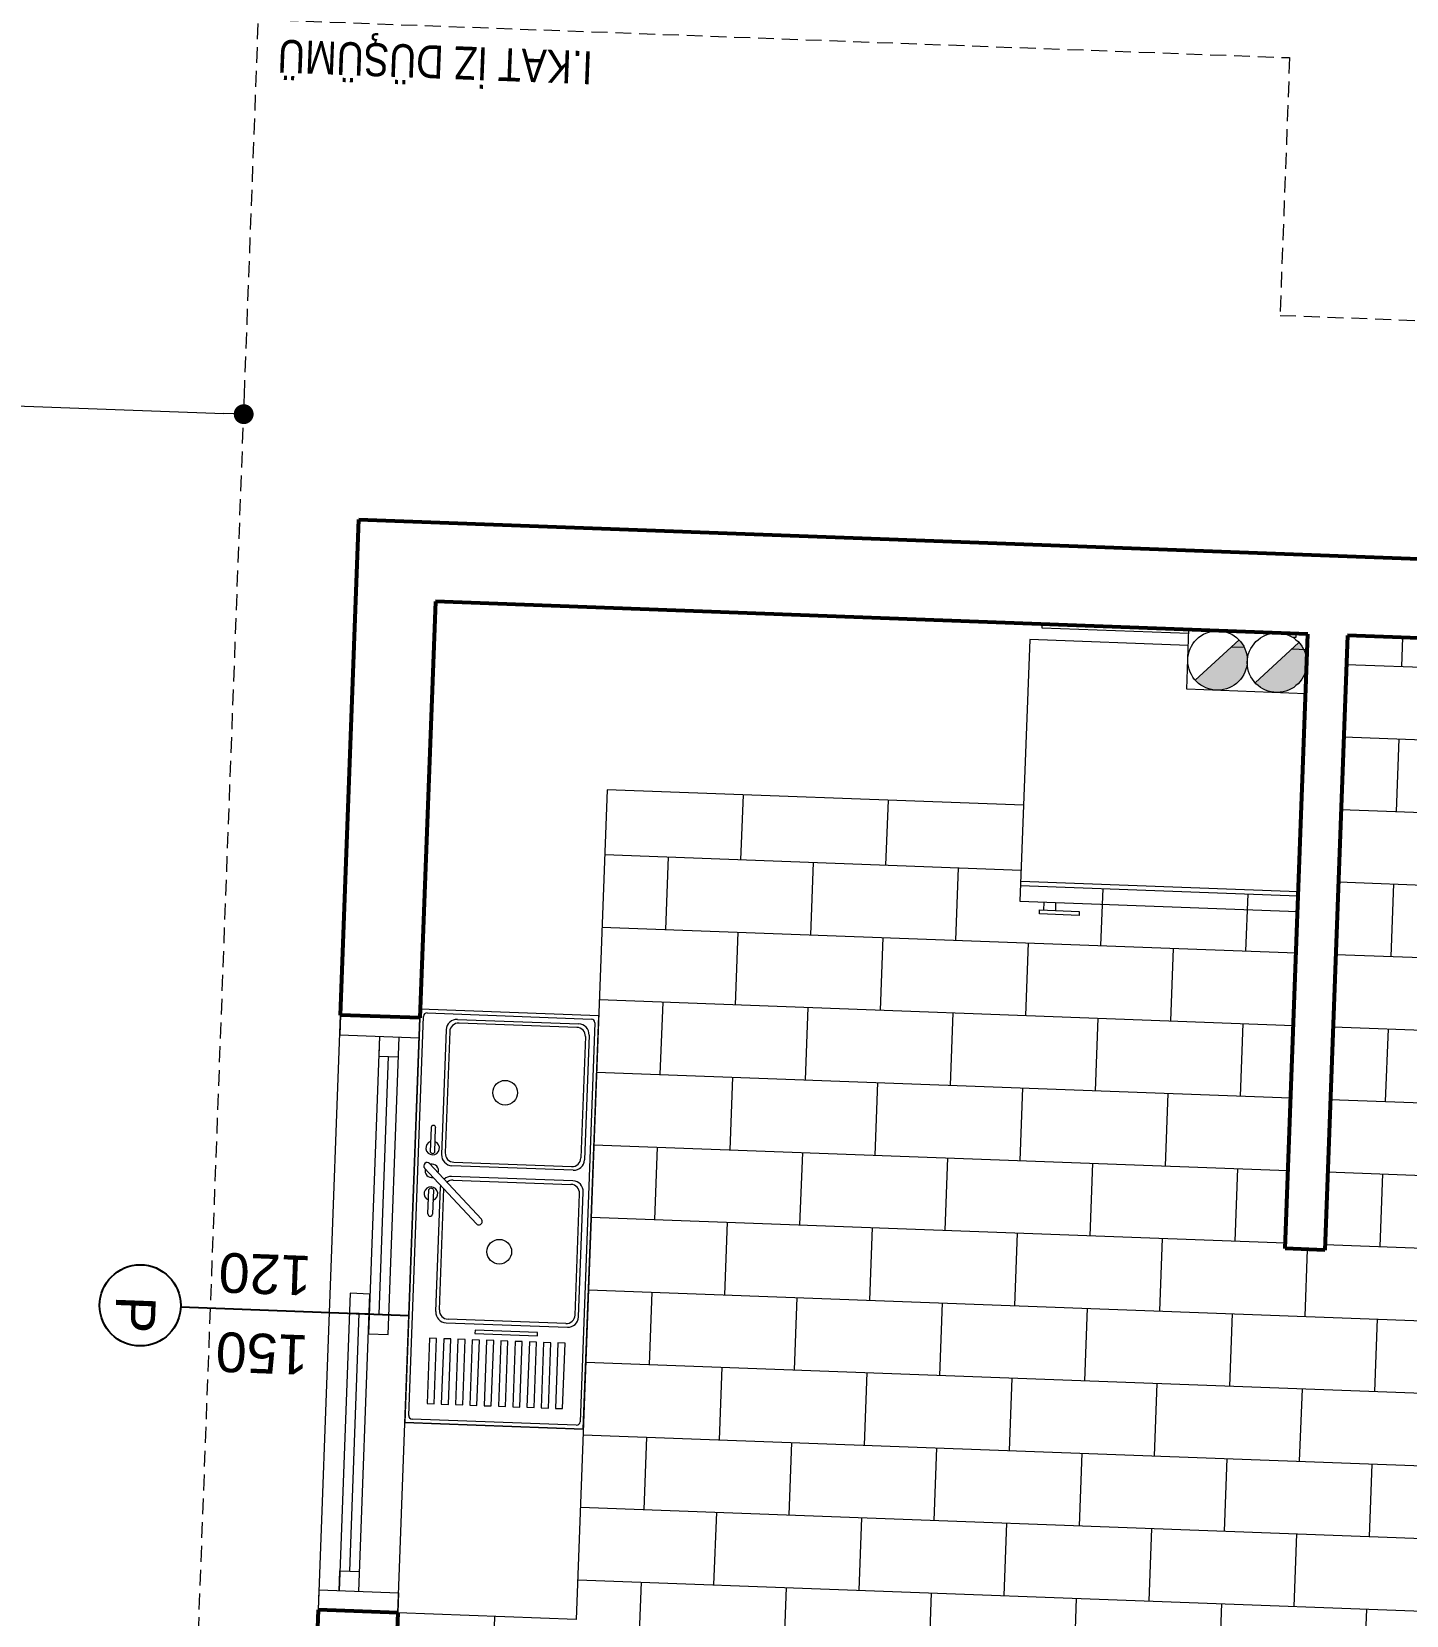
# Model space of a CAD drawing. Header units: centimetres. Extents: x 63871 to 181827, y -95930 to 42199.
# Drawn here: x 150932.3 to 151278.6, y 26004.2 to 26403.4 of the extents above; entities that cross this region are included whole.
import ezdxf

# ---------------------------------------------------------------- set-up
doc = ezdxf.new("R2010")
doc.units = ezdxf.units.CM
doc.linetypes.add('11-021_500-SatisOfisi_220512$0${ Diamond }', pattern=[12, 4, -2, 2, 2, -2])
for name, color, linetype, lineweight in [('A-GLAZ', 151, 'Continuous', 9), ('A-WALL', 12, 'Continuous', 50), ('ARM_Pen_No__252', 8, 'Continuous', 18), ('Baca', 82, 'Continuous', 9), ('İz DÜŞÜMÜ', 7, '11-021_500-SatisOfisi_220512$0${ Diamond }', 18), ('OLUK', 222, 'Continuous', 15), ('tefriş', 21, 'Continuous', 20)]:
    doc.layers.add(name, color=color, linetype=linetype, lineweight=lineweight)
doc.layers.add('Bitirme - Duvar', color=7, linetype='Continuous')
doc.layers.add('Dıış Ölçü', color=140, linetype='Continuous')
doc.styles.add('MtXpl_Arial_Narrow_1', font='')
doc.styles.add('OLUŞTURULMUŞ_STİL_1', font='Arial.ttf')
doc.styles.add('RomanS', font='')
doc.styles.get('MtXpl_Arial_Narrow_1').set_extended_font_data('Arial Narrow')
doc.styles.get('RomanS').set_extended_font_data('Stylus BT')
doc.dimstyles.new('BÖYÜK', dxfattribs={"dimtxt": 70, "dimasz": 5, "dimexe": 5, "dimexo": 5, "dimgap": 2, "dimtad": 3, "dimdec": 0, "dimzin": 0, "dimdsep": 46, "dimtxsty": 'RomanS', "dimblk": 'DOT', "dimcen": 5, "dimadec": 0, "dimazin": 0, "dimtfac": 1, "dimtdec": 0, "dimtix": 1, "dimtofl": 0, "dimtmove": 1, "dimatfit": 0, "dimldrblk": 'DOT', "dimfxl": 10, "dimfxlon": 1, "dimtolj": 1, "dimtzin": 0, "dimarcsym": 0})

# ---------------------------------------------------------------- blocks, each defined once
blk = doc.blocks.new('afadfa')
at = {"layer": 'Baca'}
h = blk.add_hatch(color=0, dxfattribs=at)
h.dxf.hatch_style = 1
h.paths.add_polyline_path([(525548.61, 4261233.83, 0.670516), (525535.77, 4261228.56, 0.199315), (525537.97, 4261223.25)])
h = blk.add_hatch(color=0, dxfattribs=at)
h.dxf.hatch_style = 1
h.paths.add_polyline_path([(525563.68, 4261233.75, 0.675614), (525550.77, 4261228.56, 0.202965), (525553.05, 4261223.18)])
for p, q in [((525537.97, 4261223.25), (525548.61, 4261233.83)), ((525553.05, 4261223.18), (525563.68, 4261233.75))]:
    blk.add_line(p, q, dxfattribs=at)
blk.add_lwpolyline([(525535.77, 4261236.11), (525565.77, 4261236.05), (525565.77, 4261220.99), (525535.77, 4261221.06)], close=True, dxfattribs=at)
for centre in [(525543.27, 4261228.56), (525558.27, 4261228.56)]:
    blk.add_circle(centre, 7.5, dxfattribs=at)
blk = doc.blocks.new('HRD')
at = {"layer": 'ARM_Pen_No__252'}
h = blk.add_hatch(dxfattribs=at)
h.set_pattern_fill('AR-B816', color=256, scale=0.09)
h.set_pattern_definition([(0, (-39959.2, 0), (0, 18.288), []), (90, (-39959.2, 0), (-18.288, 18.288), [18.288, -18.288])])
h.paths.add_polyline_path([(154149.63, 35592.48), (154149.63, 35503.48), (154219.63, 35503.48), (154219.63, 35483.24), (154324.63, 35483.24), (154324.63, 35692.48), (154369.63, 35692.48), (154369.63, 35927.48), (154369.63, 35927.48), (154369.63, 36097.48), (154369.63, 36177.48), (154254.63, 36177.48), (153954.63, 36177.48), (153839.63, 36177.48), (153839.63, 35897.6), (153869.63, 35897.54), (153869.63, 35882.48), (154019.63, 35882.48), (154019.63, 35872.48), (154019.63, 35833.25, -0.444416), (154030.45, 35823.48, -0.444416), (154019.63, 35813.72), (154019.63, 35773.48), (153939.63, 35773.48), (153939.63, 35692.48), (154019.63, 35692.48), (154019.63, 35687.48), (154019.63, 35633.7), (154020.63, 35632.93), (154019.63, 35631.47), (154019.63, 35592.48), (154019.63, 35582.48), (153989.63, 35582.48), (153989.63, 35577.48), (153989.63, 35497.48), (153989.63, 35437.48), (153994.63, 35437.48), (154094.63, 35437.48), (154139.63, 35437.48), (154139.63, 35592.48)])
blk.add_line((154324.63, 35644.48), (154369.63, 35644.48))
at = {"layer": 'A-GLAZ', "ltscale": 3}
for p, q in [((154369.63, 35692.48), (154389.63, 35692.48)), ((154369.63, 35687.48), (154369.63, 35692.48)), ((154369.63, 35692.48), (154369.63, 35542.48)), ((154389.63, 35692.48), (154389.63, 35687.48)), ((154389.63, 35692.48), (154389.63, 35542.48)), ((154389.63, 35687.48), (154369.63, 35687.48)), ((154379.63, 35687.48), (154379.63, 35612.48)), ((154384.63, 35612.48), (154384.63, 35687.48)), ((154384.63, 35687.48), (154384.63, 35682.48)), ((154384.63, 35682.48), (154379.63, 35682.48)), ((154382.13, 35682.48), (154382.13, 35617.48)), ((154379.63, 35622.48), (154374.63, 35622.48)), ((154374.63, 35622.48), (154374.63, 35547.48)), ((154379.63, 35547.48), (154379.63, 35622.48)), ((154379.63, 35617.48), (154374.63, 35617.48)), ((154377.13, 35617.48), (154377.13, 35552.48)), ((154379.63, 35617.48), (154384.63, 35617.48)), ((154379.63, 35612.48), (154384.63, 35612.48)), ((154379.63, 35552.48), (154374.63, 35552.48)), ((154379.63, 35547.48), (154379.63, 35552.48)), ((154389.63, 35547.48), (154369.63, 35547.48)), ((154369.63, 35547.48), (154369.63, 35542.48)), ((154389.63, 35542.48), (154389.63, 35547.48)), ((154369.63, 35542.48), (154389.63, 35542.48))]:
    blk.add_line(p, q, dxfattribs=at)
at = {"layer": 'A-WALL', "lineweight": 53}
for p, q in [((154369.63, 35692.48), (154369.63, 35927.48)), ((154389.63, 35927.48), (154389.63, 35692.48)), ((154369.63, 35692.48), (154389.63, 35692.48)), ((154369.63, 35692.48), (154389.63, 35692.48)), ((154139.63, 35437.48), (154139.63, 35592.48)), ((154139.63, 35592.48), (154149.63, 35592.48)), ((154149.63, 35592.48), (154149.63, 35437.48)), ((154369.63, 35437.48), (154369.63, 35542.48)), ((154369.63, 35542.48), (154389.63, 35542.48)), ((154389.63, 35542.48), (154389.63, 35417.48)), ((154389.63, 35542.48), (154389.63, 35417.48)), ((154094.63, 35437.48), (154139.63, 35437.48)), ((154149.63, 35437.48), (154369.63, 35437.48)), ((154389.63, 35417.48), (154094.63, 35417.48))]:
    blk.add_line(p, q, dxfattribs=at)
at = {"layer": 'A-WALL', "lineweight": 50}
blk.add_line((154389.63, 35542.48), (154369.63, 35542.48), dxfattribs=at)
at = {"layer": 'Bitirme - Duvar', "color": 161, "linetype": 'Continuous', "lineweight": 25}
blk.add_line((154427.13, 35617.48), (154369.63, 35617.48), dxfattribs=at)
blk.add_circle((154437.36, 35617.48), 10.23, dxfattribs=at)
at = {"layer": 'İz DÜŞÜMÜ'}
blk.add_lwpolyline([(153819.63, 36347.48), (154419.63, 36347.49), (154419.63, 35292.49), (154159.63, 35292.49), (154159.63, 35357.48), (153819.63, 35357.48), (153819.63, 36347.48)], dxfattribs=at)
at = {"layer": 'tefriş'}
for p, q in [((154324.63, 35483.24), (154324.63, 35692.48)), ((154324.63, 35692.48), (154369.63, 35692.48)), ((154324.63, 35644.48), (154324.63, 35540.24)), ((154369.63, 35644.48), (154324.63, 35644.48)), ((154325.53, 35542.04), (154325.53, 35642.68)), ((154326.43, 35643.58), (154367.83, 35643.58)), ((154368.73, 35642.68), (154368.73, 35542.04)), ((154369.63, 35540.24), (154369.63, 35644.48)), ((154330.03, 35639.53), (154330.03, 35623.04)), ((154331.83, 35639.53), (154330.03, 35639.53)), ((154331.83, 35623.04), (154331.83, 35639.53)), ((154333.63, 35639.53), (154333.63, 35623.04)), ((154335.43, 35639.53), (154333.63, 35639.53)), ((154335.43, 35623.04), (154335.43, 35639.53)), ((154337.23, 35639.53), (154337.23, 35623.04)), ((154339.03, 35639.53), (154337.23, 35639.53)), ((154339.03, 35623.04), (154339.03, 35639.53)), ((154340.83, 35639.53), (154340.83, 35623.04)), ((154342.63, 35639.53), (154340.83, 35639.53)), ((154342.63, 35623.04), (154342.63, 35639.53)), ((154344.43, 35639.53), (154344.43, 35623.04)), ((154346.23, 35639.53), (154344.43, 35639.53)), ((154346.23, 35623.04), (154346.23, 35639.53)), ((154348.03, 35639.53), (154348.03, 35623.04)), ((154349.83, 35639.53), (154348.03, 35639.53)), ((154349.83, 35623.04), (154349.83, 35639.53)), ((154351.63, 35639.53), (154351.63, 35623.04)), ((154353.43, 35639.53), (154351.63, 35639.53)), ((154353.43, 35623.04), (154353.43, 35639.53)), ((154355.23, 35639.53), (154355.23, 35623.04)), ((154357.03, 35639.53), (154355.23, 35639.53)), ((154357.03, 35623.04), (154357.03, 35639.53)), ((154358.83, 35639.53), (154358.83, 35623.04)), ((154360.63, 35639.53), (154358.83, 35639.53)), ((154360.63, 35623.04), (154360.63, 35639.53)), ((154362.43, 35639.53), (154362.43, 35623.04)), ((154364.23, 35639.53), (154362.43, 35639.53)), ((154364.23, 35623.04), (154364.23, 35639.53)), ((154330.03, 35623.04), (154331.83, 35623.04)), ((154333.63, 35623.04), (154335.43, 35623.04)), ((154337.23, 35623.04), (154339.03, 35623.04)), ((154340.83, 35623.04), (154342.63, 35623.04)), ((154344.43, 35623.04), (154346.23, 35623.04)), ((154348.03, 35623.04), (154349.83, 35623.04)), ((154351.63, 35623.04), (154353.43, 35623.04)), ((154355.23, 35623.04), (154357.03, 35623.04)), ((154358.83, 35623.04), (154360.63, 35623.04)), ((154362.43, 35623.04), (154364.23, 35623.04)), ((154360.18, 35618.99), (154329.58, 35618.99)), ((154330.03, 35618.09), (154359.73, 35618.09)), ((154326.88, 35616.29), (154326.88, 35584.79)), ((154327.78, 35615.84), (154327.78, 35585.24)), ((154361.98, 35615.84), (154361.98, 35585.24)), ((154362.88, 35616.29), (154362.88, 35584.79)), ((154365.81, 35579.05), (154352.27, 35592.59)), ((154353.48, 35593.8), (154367.02, 35580.26)), ((154364.63, 35585.6), (154364.63, 35591.76)), ((154365.77, 35591.76), (154365.77, 35585.6)), ((154329.58, 35582.09), (154360.18, 35582.09)), ((154359.73, 35582.99), (154330.03, 35582.99)), ((154329.58, 35579.39), (154360.18, 35579.39)), ((154359.73, 35578.49), (154330.03, 35578.49)), ((154326.88, 35545.19), (154326.88, 35576.69)), ((154327.78, 35545.64), (154327.78, 35576.24)), ((154361.98, 35545.64), (154361.98, 35576.24)), ((154362.88, 35545.19), (154362.88, 35576.69)), ((154364.63, 35576.14), (154364.63, 35569.97)), ((154365.77, 35569.97), (154365.77, 35576.14)), ((154360.18, 35542.49), (154329.58, 35542.49)), ((154330.03, 35543.39), (154359.73, 35543.39)), ((154324.63, 35540.24), (154369.63, 35540.24)), ((154367.83, 35541.14), (154326.43, 35541.14)), ((154204.63, 35509.48), (154204.63, 35510.48)), ((154204.63, 35510.48), (154214.63, 35510.48)), ((154214.63, 35510.48), (154214.63, 35509.48)), ((154149.63, 35507.48), (154149.63, 35441.48)), ((154219.63, 35507.48), (154149.63, 35507.48)), ((154214.63, 35509.48), (154204.63, 35509.48)), ((154210.63, 35507.48), (154210.63, 35509.48)), ((154213.63, 35507.48), (154213.63, 35509.48)), ((154219.63, 35441.48), (154219.63, 35507.48)), ((154219.63, 35503.48), (154149.63, 35503.48)), ((154149.63, 35502.48), (154219.63, 35502.48)), ((154219.63, 35483.24), (154324.63, 35483.24)), ((154149.63, 35441.48), (154153.66, 35441.48)), ((154152.63, 35437.48), (154152.63, 35438.48)), ((154152.63, 35438.48), (154153.39, 35438.48)), ((154165.5, 35441.48), (154168.81, 35441.48)), ((154179.63, 35441.48), (154219.63, 35441.48)), ((154179.63, 35438.48), (154216.63, 35438.48)), ((154216.63, 35438.48), (154216.63, 35437.48)), ((154216.63, 35437.48), (154152.63, 35437.48))]:
    blk.add_line(p, q, dxfattribs=at)
blk.add_lwpolyline([(154352.81, 35620.62), (154352.81, 35621.46), (154337.06, 35621.46), (154337.06, 35620.62)], close=True, dxfattribs=at)
for centre in [(154347.46, 35600.61), (154347.46, 35560.51)]:
    blk.add_circle(centre, 3.11, dxfattribs=at)
for centre, radius, start, end in [((154326.43, 35642.68), 0.9, 90, 180), ((154367.83, 35642.68), 0.9, 0, 90), ((154329.58, 35616.29), 2.7, 90, 180), ((154330.03, 35615.84), 2.25, 90, 180), ((154359.73, 35615.84), 2.25, 0, 90), ((154360.18, 35616.29), 2.7, 0, 90), ((154352.88, 35593.19), 0.857, 45, 225), ((154353.77, 35592.3), 0.572, 270, 270), ((154365.2, 35591.76), 0.572, 0, 180), ((154365.2, 35586.62), 1.71, 109.4712, 70.5288), ((154329.58, 35584.79), 2.7, 180, 270), ((154330.03, 35585.24), 2.25, 180, 270), ((154359.73, 35585.24), 2.25, 270, 312.8196), ((154360.18, 35584.79), 2.7, 270, 313.1831), ((154360.18, 35584.79), 2.7, 352.1073, 0), ((154365.2, 35585.94), 0.668, 211.2251, 328.7749), ((154365.2, 35580.87), 1.71, 345, 105), ((154329.58, 35576.69), 2.7, 90, 180), ((154330.03, 35576.24), 2.25, 90, 180), ((154359.73, 35576.24), 2.25, 0, 90), ((154360.18, 35576.69), 2.7, 0, 90), ((154365.2, 35580.87), 1.71, 165, 285), ((154366.41, 35579.66), 0.857, 225, 45), ((154365.2, 35575.12), 1.71, 289.4712, 250.5288), ((154365.2, 35575.79), 0.668, 31.2251, 148.7749), ((154365.2, 35569.97), 0.572, 180, 0), ((154329.58, 35545.19), 2.7, 180, 270), ((154330.03, 35545.64), 2.25, 180, 270), ((154359.73, 35545.64), 2.25, 270, 0), ((154360.18, 35545.19), 2.7, 270, 0), ((154326.43, 35542.04), 0.9, 180, 270), ((154367.83, 35542.04), 0.9, 270, 0)]:
    blk.add_arc(centre, radius, start, end, dxfattribs=at)
at = {"layer": 'Baca'}
blk.add_blockref('afadfa', (-371386.14, -4225783.58), dxfattribs=at)
at = {"style": 'MtXpl_Arial_Narrow_1'}
blk.add_text('I.KAT İZ DÜŞÜMÜ', height=8.316, rotation=359.957, dxfattribs=at).set_placement((154335.01, 35297.43))
at = {"layer": 'Bitirme - Duvar', "linetype": 'Continuous', "char_height": 10, "attachment_point": 7, "style": 'OLUŞTURULMUŞ_STİL_1'}
for s, insert, rotation in [('\\A1;150', (154394.56, 35623.32), 0), ('\\A1;P', (154443.49, 35615.16), 90)]:
    blk.add_mtext(s, dxfattribs=dict(at, insert=insert, rotation=rotation))
at = {"layer": 'Bitirme - Duvar', "linetype": 'Continuous', "insert": (154394.56, 35603.32), "char_height": 10, "width": 22.2306, "attachment_point": 7, "rotation": 0, "style": 'OLUŞTURULMUŞ_STİL_1'}
blk.add_mtext('\\A1;120', dxfattribs=at)
blk = doc.blocks.new('_Dot')
at = {"color": 0, "linetype": 'ByBlock', "lineweight": -2}
blk.add_line((-0.5, 0), (-1, 0), dxfattribs=at)
at = {"color": 0, "linetype": 'ByBlock', "const_width": 0.5}
blk.add_lwpolyline([(-0.25, 0, 1), (0.25, 0, 1)], format="xyb", close=True, dxfattribs=at)
blk = doc.blocks.new('*D196')
at = {"layer": 'Defpoints', "color": 0, "transparency": 16777216}
for p in [(-6120.18, 10143.44), (-5443.09, 10124.38), (-5443.31, 10118.3)]:
    blk.add_point(p, dxfattribs=at)
at = {"layer": 'Dıış Ölçü', "color": 0, "lineweight": -2, "transparency": 16777216}
for p, q in [((-6120, 10148.44), (-6119.77, 10154.51)), ((-6114.96, 10149.33), (-5448.08, 10124.56)), ((-5443.13, 10123.3), (-5442.9, 10129.37))]:
    blk.add_line(p, q, dxfattribs=at)
at = {"layer": 'Dıış Ölçü', "color": 0, "lineweight": -2, "transparency": 16777216, "xscale": 5, "yscale": 5, "zscale": 5}
for p, rotation in [((-6119.96, 10149.51), 177.8731903117566), ((-5443.09, 10124.38), 357.8731903117566)]:
    blk.add_blockref('_Dot', p, dxfattribs=dict(at, rotation=rotation))
at = {"layer": 'Dıış Ölçü', "color": 0, "transparency": 16777216, "insert": (-5780.05, 10176.43), "char_height": 70, "attachment_point": 5, "rotation": 357.8732, "style": 'RomanS'}
blk.add_mtext('\\A1;677', dxfattribs=at)
blk = doc.blocks.new('yerleşim planı')
at = {"layer": 'ARM_Pen_No__252'}
h = blk.add_hatch(dxfattribs=at)
h.set_pattern_fill('AR-HBONE', color=256, scale=0.51)
h.set_pattern_definition([(45, (-177987.134, -15156.517), (0, 73.27889), [155.448, -51.816]), (135, (-177950.495, -15119.877), (7e-15, 73.27889), [155.448, -51.816])])
h.paths.add_polyline_path([(-2142.28, 12350.54), (-6158.02, 12350.54), (-5113.15, 15429.31), (-2007.04, 15429.31)], flags=16)
h.paths.add_polyline_path([(-2155.45, 12050.81), (-2289.18, 9006.52), (-7230.37, 9110.99), (-6232.66, 12050.81)], flags=16)
h.paths.add_polyline_path([(-1993.99, 15726.33), (-2007.04, 15429.31), (-5113.15, 15429.31), (-2392.44, 23446.06), (-2901.07, 23669.61), (-7833.02, 9123.73), (-10553.48, 9181.25), (-10718.93, 8734.63), (588.09, 8496.02), (607.89, 8945.26), (-1738.17, 8994.87), (-1127.77, 22890.2), (-1668.84, 23128.02), (-1970.99, 15726.33)])
at = {"rotation": 177.873189238168}
blk.add_blockref('HRD', (150183.62, 39761.34), dxfattribs=at)
at = {"layer": 'Dıış Ölçü'}
dim = blk.add_aligned_dim(p1=(-6120.18, 10143.44), p2=(-5443.31, 10118.3), distance=6.08, dimstyle='BÖYÜK', dxfattribs=at)
dim.commit()
dim.dimension.update_dxf_attribs({"geometry": '*D196', "text_midpoint": (-5780.05, 10176.43)})

msp = doc.modelspace()

# ---------------------------------------------------------------- block references
at = {"layer": 'OLUK'}
msp.add_blockref('yerleşim planı', (156428.79, 16182.58), dxfattribs=at)

doc.saveas('drawing.dxf')
